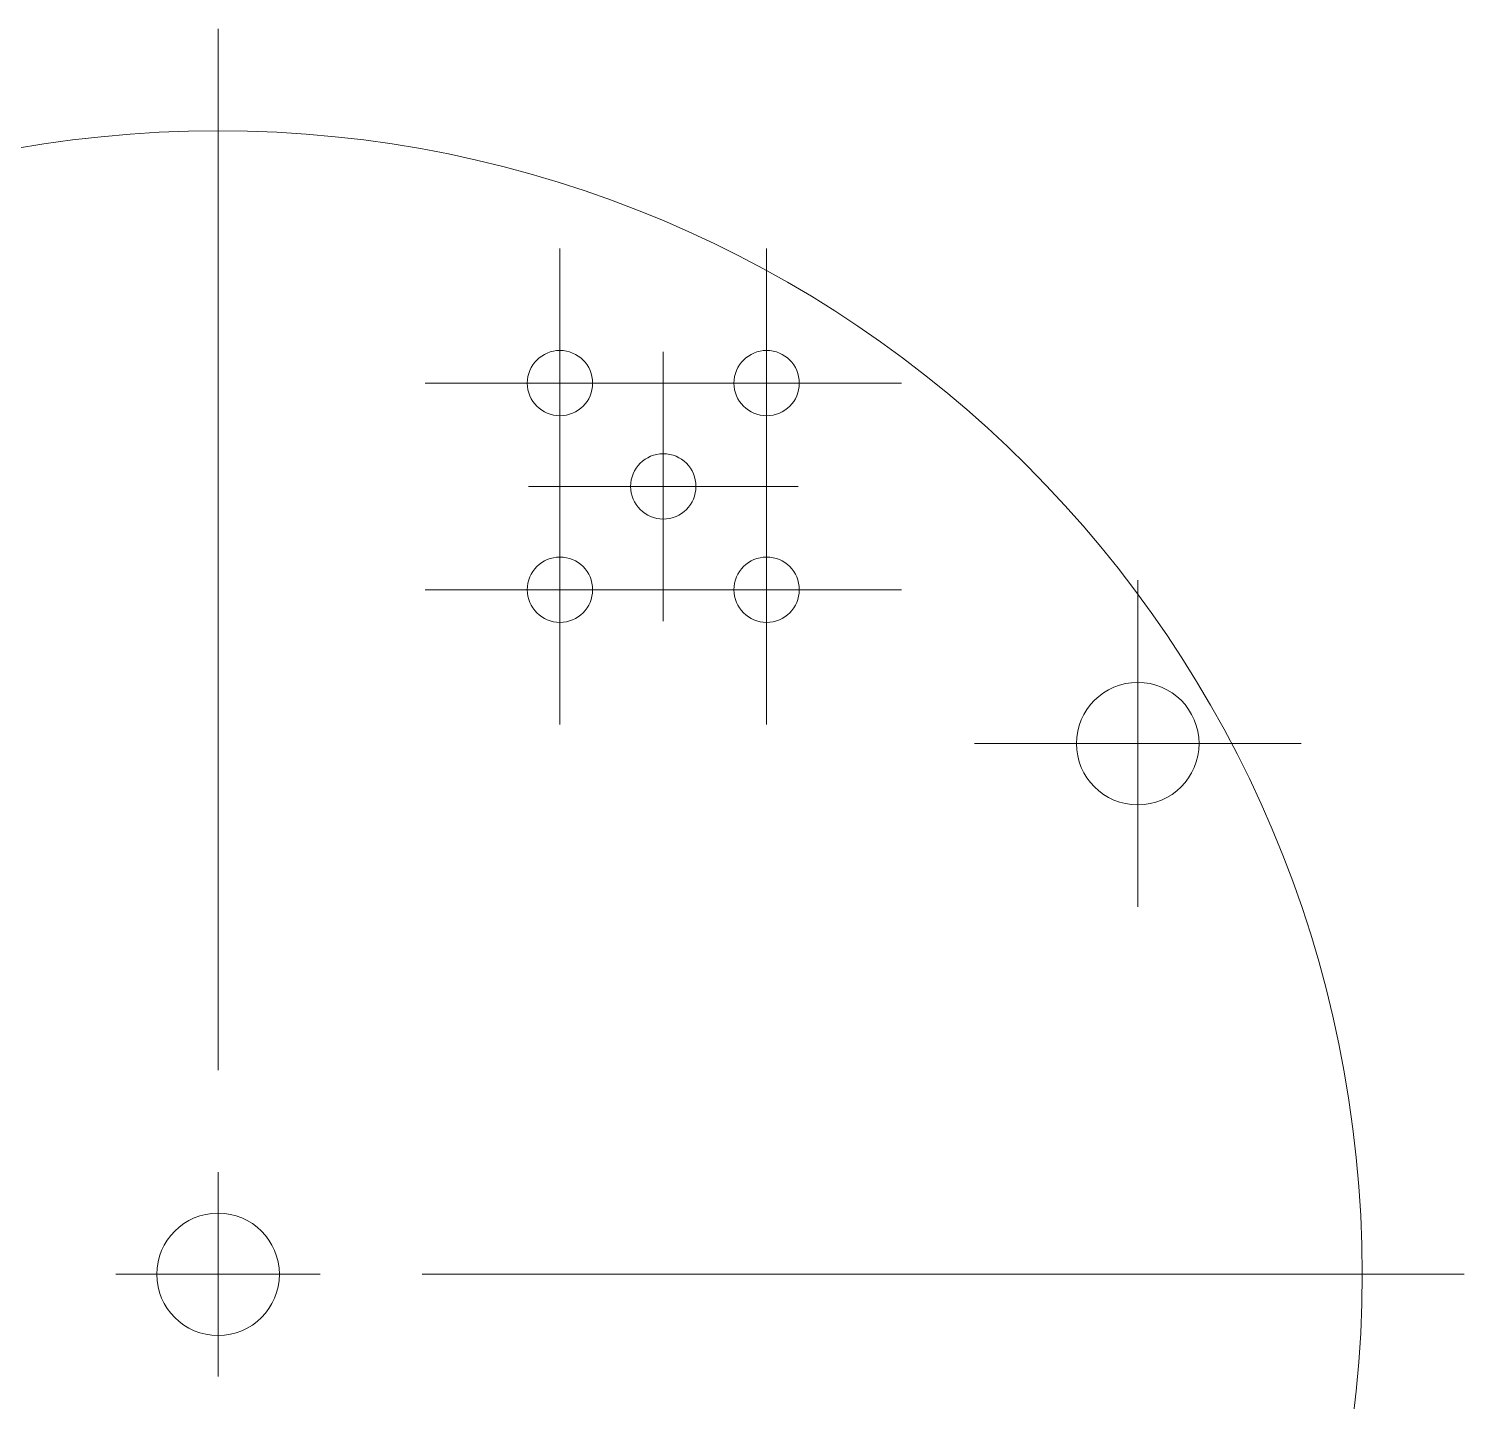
# Model space of a CAD drawing. Header units: millimetres. Extents: x 75.8 to 136.8, y 160.9 to 221.9.
# Drawn here: x 101.66 to 136.81, y 188.27 to 221.89 of the extents above; entities that cross this region are included whole.
import ezdxf

# ---------------------------------------------------------------- set-up
doc = ezdxf.new("R2010")
doc.units = ezdxf.units.MM

# ---------------------------------------------------------------- blocks, each defined once
blk = doc.blocks.new('SW_CENTERMARKSYMBOL_0')
at = {"color": 0, "linetype": 'Continuous', "lineweight": 0}
for p, q in [((0, 5), (0, 30.511)), ((0, 0), (0, 2.5)), ((0, 0), (-2.5, 0)), ((0, 0), (0, -2.5)), ((0, 0), (2.5, 0)), ((5, 0), (30.511, 0))]:
    blk.add_line(p, q, dxfattribs=at)
blk = doc.blocks.new('SW_CENTERMARKSYMBOL_1')
at = {"color": 0, "linetype": 'Continuous', "lineweight": 0}
for p, q in [((0, 2.5), (0, 3.3)), ((0, 0), (0, 2.5)), ((-2.5, 0), (-3.3, 0)), ((0, 0), (-2.5, 0)), ((0, 0), (0, -2.5)), ((0, 0), (2.5, 0)), ((2.5, 0), (3.3, 0)), ((0, -2.5), (0, -3.3))]:
    blk.add_line(p, q, dxfattribs=at)
blk = doc.blocks.new('SW_CENTERMARKSYMBOL_3')
at = {"color": 0, "linetype": 'Continuous', "lineweight": 0}
for p, q in [((0, 2.5), (0, 3.3)), ((0, 0), (0, 2.5)), ((-2.5, 0), (-3.3, 0)), ((0, 0), (-2.5, 0)), ((0, 0), (0, -2.5)), ((0, 0), (2.5, 0)), ((2.5, 0), (3.3, 0)), ((0, -2.5), (0, -3.3))]:
    blk.add_line(p, q, dxfattribs=at)
blk = doc.blocks.new('SW_CENTERMARKSYMBOL_7')
at = {"color": 0, "linetype": 'Continuous', "lineweight": 0}
for p, q in [((0, 2.5), (0, 3.3)), ((0, 0), (0, 2.5)), ((-2.5, 0), (-3.3, 0)), ((0, 0), (-2.5, 0)), ((0, 0), (0, -2.5)), ((0, 0), (2.5, 0)), ((2.5, 0), (3.3, 0)), ((0, -2.5), (0, -3.3))]:
    blk.add_line(p, q, dxfattribs=at)
blk = doc.blocks.new('SW_CENTERMARKSYMBOL_8')
at = {"color": 0, "linetype": 'Continuous', "lineweight": 0}
for p, q in [((0, 2.5), (0, 3.3)), ((0, 0), (0, 2.5)), ((-2.5, 0), (-3.3, 0)), ((0, 0), (-2.5, 0)), ((0, 0), (0, -2.5)), ((0, 0), (2.5, 0)), ((2.5, 0), (3.3, 0)), ((0, -2.5), (0, -3.3))]:
    blk.add_line(p, q, dxfattribs=at)
blk = doc.blocks.new('SW_CENTERMARKSYMBOL_9')
at = {"color": 0, "linetype": 'Continuous', "lineweight": 0}
for p, q in [((0, 2.5), (0, 3.3)), ((0, 0), (0, 2.5)), ((-2.5, 0), (-3.3, 0)), ((0, 0), (-2.5, 0)), ((0, 0), (0, -2.5)), ((0, 0), (2.5, 0)), ((2.5, 0), (3.3, 0)), ((0, -2.5), (0, -3.3))]:
    blk.add_line(p, q, dxfattribs=at)
blk = doc.blocks.new('SW_CENTERMARKSYMBOL_44')
at = {"color": 0, "linetype": 'Continuous', "lineweight": 0}
for p, q in [((0, 2.5), (0, 4)), ((0, 0), (0, 2.5)), ((-2.5, 0), (-4, 0)), ((0, 0), (-2.5, 0)), ((0, 0), (0, -2.5)), ((0, 0), (2.5, 0)), ((2.5, 0), (4, 0)), ((0, -2.5), (0, -4))]:
    blk.add_line(p, q, dxfattribs=at)

msp = doc.modelspace()

# ---------------------------------------------------------------- linework, layer by layer
at = {"color": 7, "linetype": 'Continuous', "lineweight": 15}
for centre, radius in [((106.301, 191.38), 28.011), ((114.671, 213.21), 0.8), ((119.731, 213.21), 0.8), ((117.201, 210.68), 0.8), ((114.671, 208.15), 0.8), ((119.731, 208.15), 0.8), ((128.818, 204.38), 1.5), ((106.301, 191.38), 1.5)]:
    msp.add_circle(centre, radius, dxfattribs=at)

# ---------------------------------------------------------------- block references
at = {"color": 7, "linetype": 'Continuous', "lineweight": 0}
for name, p in [('SW_CENTERMARKSYMBOL_0', (106.301, 191.38)), ('SW_CENTERMARKSYMBOL_7', (114.671, 213.21)), ('SW_CENTERMARKSYMBOL_3', (119.731, 213.21)), ('SW_CENTERMARKSYMBOL_8', (117.201, 210.68)), ('SW_CENTERMARKSYMBOL_9', (114.671, 208.15)), ('SW_CENTERMARKSYMBOL_1', (119.731, 208.15)), ('SW_CENTERMARKSYMBOL_44', (128.818, 204.38))]:
    msp.add_blockref(name, p, dxfattribs=at)

doc.saveas('drawing.dxf')
